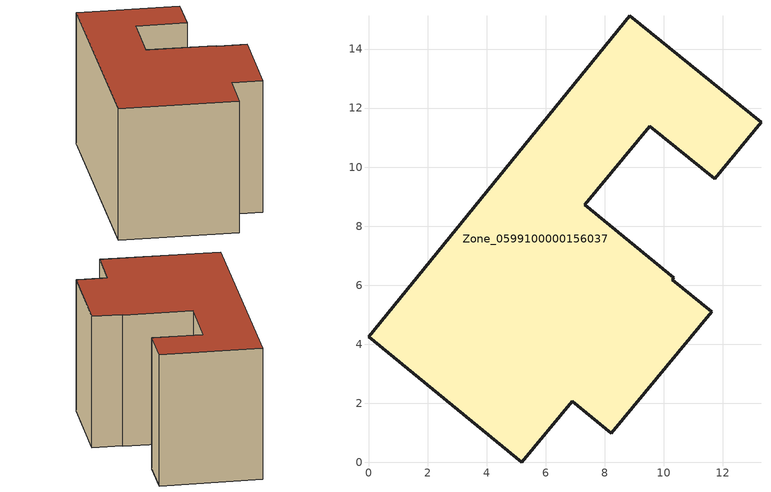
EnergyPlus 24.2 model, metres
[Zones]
Zone_0599100000156037
 floor ground (C_G): 9.52,11.39 7.33,8.73 10.34,6.25 10.29,6.19 11.62,5.09 8.23,0.98 6.9,2.08 5.19,0 0,4.26 8.85,15.13 13.29,11.52 11.73,9.6 z0
 wall outside (C_F): 7.33,8.73 9.52,11.39 11.73,9.6 13.29,11.52 8.85,15.13 0,4.26 5.19,0 6.9,2.08 8.23,0.98 11.62,5.09 10.29,6.19 10.34,6.25 7.33,8.73 z0:7.76
 roof outside (C_R): 13.29,11.52 8.85,15.13 0,4.26 5.19,0 6.9,2.08 8.23,0.98 11.62,5.09 10.29,6.19 10.34,6.25 7.33,8.73 9.52,11.39 11.73,9.6 z7.76
[BUILDING]
Pand.0599100000156037: North Axis=0; Terrain=City; Loads Convergence Tolerance Value=0.04; Temperature Convergence Tolerance Value=0.4; Solar Distribution=FullExterior; Maximum Number of Warmup Days=25; Minimum Number of Warmup Days=1
[Site:Location]
Rotterdam.The.Hague.AP_ZH_NLD Design_Conditions: Latitude=51.96; Longitude=4.45; Time Zone=1; Elevation=-4.5
[SITE:GROUNDTEMPERATURE:BUILDINGSURFACE]
18, 18, 18, 18, 18, 18, 18, 18, 18, 18, 18, 18
[MATERIAL] Thermal Absorptance=0.9; Solar Absorptance=0.7; Visible Absorptance=0.7
Name | Roughness | Thickness | Conductivity | Density | Specific Heat
G.TC.1946 | MediumSmooth | 0.15 | 1 | 540 | 1210
F.TC.1946 | Rough | 0.3 | 0.857143 | 1920 | 840
R.TC.1946 | MediumRough | 0.2 | 0.909091 | 1500 | 1000
[CONSTRUCTION]
C_G: G.TC.1946
C_F: F.TC.1946
C_R: R.TC.1946
[ZONE]
Zone_0599100000156037: Type=1; Multiplier=1; Ceiling Height=Autocalculate; Volume=Autocalculate; Floor Area=autocalculate; Part of Total Floor Area=Yes
[ZONEINFILTRATION:DESIGNFLOWRATE]
Infil_Zone_0599100000156037: Zone or ZoneList or Space or SpaceList=Zone_0599100000156037; Schedule=AlwaysOn; Design Flow Rate Calculation Method=Flow/Area; Flow Rate per Floor Area=0.003; Constant Term Coefficient=1; Temperature Term Coefficient=0; Velocity Term Coefficient=0; Velocity Squared Term Coefficient=0
[HVACTEMPLATE:ZONE:IDEALLOADSAIRSYSTEM]
Zone_0599100000156037: Maximum Heating Supply Air Temperature=50; Minimum Cooling Supply Air Temperature=13; Maximum Heating Supply Air Humidity Ratio=0.0156; Minimum Cooling Supply Air Humidity Ratio=0.0077; Heating Limit=NoLimit; Cooling Limit=NoLimit; Dehumidification Control Type=ConstantSensibleHeatRatio; Cooling Sensible Heat Ratio=0.7; Dehumidification Setpoint=60; Humidification Control Type=None; Humidification Setpoint=30; Outdoor Air Method=None; Outdoor Air Flow Rate per Person=0.00944; Outdoor Air Flow Rate per Zone Floor Area=0; Outdoor Air Flow Rate per Zone=0; Demand Controlled Ventilation Type=None; Outdoor Air Economizer Type=NoEconomizer; Heat Recovery Type=None; Sensible Heat Recovery Effectiveness=0.7; Latent Heat Recovery Effectiveness=0.65
[ZONECONTROL:THERMOSTAT]
ThermostatControl_Zone_0599100000156037: Zone or ZoneList=Zone_0599100000156037; Control Type Schedule=DualSetpointControlType; Control 1=Thermostat_Zone_0599100000156037; Temperature Difference Between Cutout And Setpoint=0
[THERMOSTATSETPOINT:DUALSETPOINT]
Thermostat_Zone_0599100000156037: Heating Setpoint Temperature Schedule=HeatingSetpoint_Zone_0599100000156037; Cooling Setpoint Temperature Schedule=CoolingSetpoint_Zone_0599100000156037
[SCHEDULE:COMPACT]
HeatingSetpoint_Zone_0599100000156037: Through: 12/31, For: AllDays, Until: 24:00, 21
CoolingSetpoint_Zone_0599100000156037: Through: 12/31, For: AllDays, Until: 24:00, 24
DualSetpointControlType: Through: 12/31, For: AllDays, Until: 24:00, 4
AlwaysOn: Through: 12/31, For: AllDays, Until: 24:00, 1
